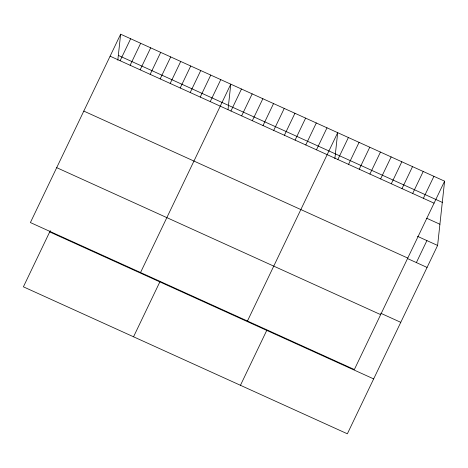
<?xml version="1.0" encoding="UTF-8"?>
<svg xmlns="http://www.w3.org/2000/svg" width="468" height="468" viewBox="0 0 468 468"><rect width="100%" height="100%" fill="white"/><g stroke="black" fill="none" stroke-linecap="round" stroke-linejoin="round"><path stroke-width="0.7" d="M117.813 60.185L120.639 34.199L444.6 181.18L437.603 245.448L347.361 433.801L23.4 286.82L50.304 230.665M228.033 109.477L230.788 84.17L140.54 272.528M334.866 158.664L337.691 132.672L247.449 321.03M120.639 34.199L30.397 222.552L354.358 369.533L444.6 181.18M120.118 60.729L130.654 38.745M130.133 65.274L140.669 43.284M140.148 69.814L150.678 47.83M150.158 74.359L160.694 52.369M160.173 78.899L170.709 56.915M170.188 83.444L180.718 61.454M180.198 87.99L190.733 66M190.213 92.529L200.749 70.545M200.228 97.075L210.758 75.085M210.237 101.614L220.773 79.63M230.94 111.01L241.476 89.019M133.544 336.796L159.851 281.894M241.634 115.859L252.17 93.875M252.322 120.709L262.858 98.725M263.016 125.559L273.552 103.574M273.704 130.408L284.24 108.424M284.398 135.264L294.934 113.274M295.086 140.113L305.622 118.123M305.779 144.963L316.31 122.973M316.467 149.813L327.003 127.822M337.849 159.512L348.385 137.528M240.453 385.299L266.754 330.396M348.537 164.362L359.073 142.377M359.231 169.211L369.767 147.227M369.919 174.061L380.455 152.077M380.613 178.916L391.149 156.926M391.301 183.766L401.836 161.776M401.994 188.616L412.53 166.626M412.682 193.465L423.218 171.475M423.376 198.315L433.912 176.325M416.38 262.583L426.915 240.593M118.334 55.405L442.289 202.387M110.109 56.189L434.064 203.165M426.705 218.246L439.914 224.236M417.479 236.317L437.603 245.448M83.801 111.086L407.763 258.067M407.575 258.588L427.068 267.433M380.642 313.203L400.766 322.335M56.698 167.655L380.659 314.631M49.702 231.923L373.663 378.899"/></g></svg>
